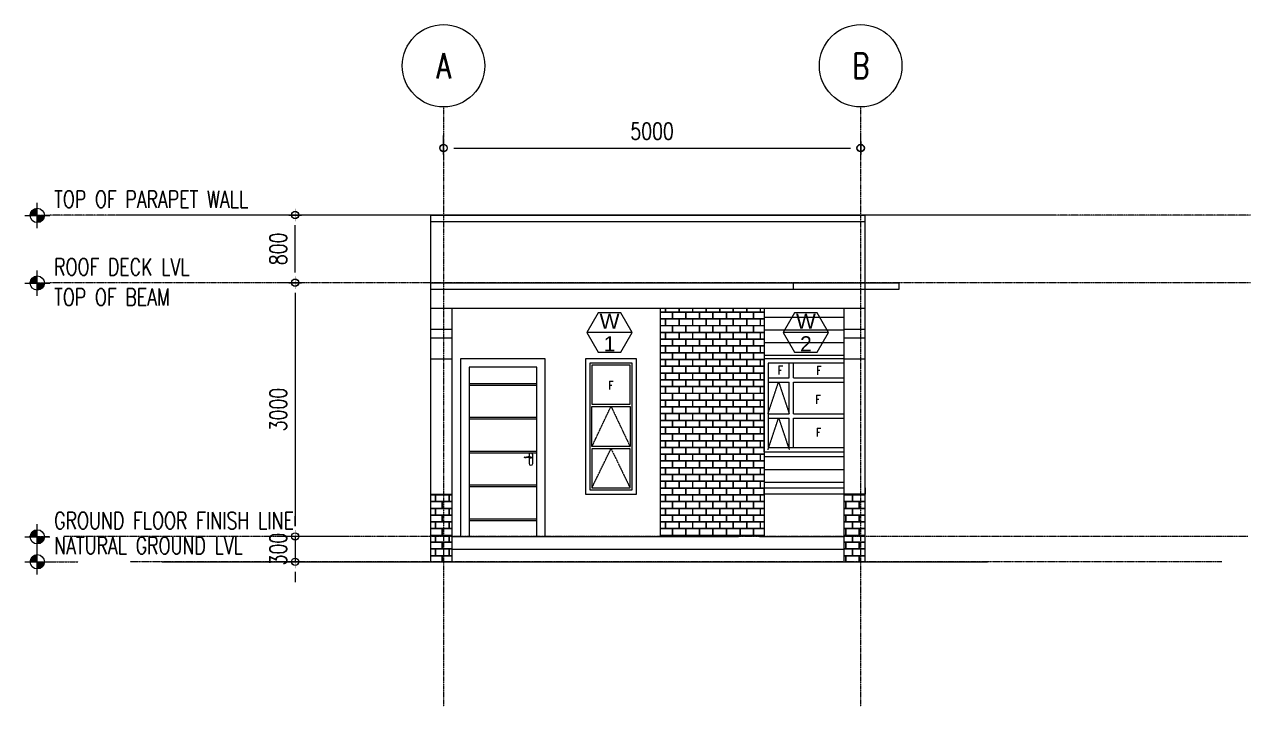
# Model space of a CAD drawing. Header units: millimetres. Extents: x 1634676 to 2568129, y -408635 to -190573.
# Drawn here: x 2376184 to 2390676, y -359961 to -351898 of the extents above; entities that cross this region are included whole.
import ezdxf
from ezdxf.enums import TextEntityAlignment as Align

# ---------------------------------------------------------------- set-up
doc = ezdxf.new("R2010")
doc.units = ezdxf.units.MM
doc.header["$MEASUREMENT"] = 0
for name, pattern in [('DASHED', [0.75, 0.5, -0.25]), ('PHANTOM', [2.5, 1.25, -0.25, 0.25, -0.25, 0.25, -0.25]), ('PHANTOMX2', [5, 2.5, -0.5, 0.5, -0.5, 0.5, -0.5])]:
    doc.linetypes.add(name, pattern=pattern)
doc.layers.get('0').update_dxf_attribs({"lineweight": 15})
doc.layers.get('Defpoints').update_dxf_attribs({"color": 250})
for name, color, linetype, lineweight in [('.15', 7, 'Continuous', 15), ('.2', 2, 'Continuous', 20), ('door window tag', 1, 'Continuous', 9), ('ST-ANNOT_A', 74, 'Continuous', 20), ('ST-ANNOT_ALeadLines', 250, 'Continuous', 13), ('ST-DIM_E', 250, 'Continuous', 13), ('ST-GRID_E', 250, 'PHANTOM', 15), ('ST-HATCH_E', 250, 'Continuous', 9), ('text 3', 3, 'Continuous', 0)]:
    doc.layers.add(name, color=color, linetype=linetype, lineweight=lineweight)
doc.styles.add('ARIAL', font='arial.ttf')
doc.styles.add('Romans', font='Romans.shx', dxfattribs={"width": 0.75})
doc.styles.add('ST_TEXT', font='romans.shx', dxfattribs={"width": 0.75})
doc.dimstyles.new('ST_D100', dxfattribs={"dimscale": 100, "dimtxt": 2, "dimasz": 1.2, "dimexe": 1.5, "dimexo": 1, "dimgap": 1, "dimtad": 1, "dimdec": 0, "dimzin": 1, "dimdsep": 46, "dimtxsty": 'ST_TEXT', "dimblk": 'OpenIndicator', "dimcen": 1, "dimclrd": 256, "dimclre": 256, "dimclrt": 7, "dimadec": 0, "dimazin": 0, "dimtfac": 1, "dimtdec": 0, "dimtix": 1, "dimtmove": 2, "dimatfit": 3, "dimldrblk": 'OPEN90', "dimfxl": 0.075, "dimlwd": -1, "dimlwe": -1, "dimarcsym": 0})
pattern_1 = [(0, (770486.07, -87538.79), (80, 80), [156.25, -3.75]), (0, (770406.07, -87535.04), (80, 80), [156.25, -3.75]), (90, (770486.07, -87538.79), (-80, 80), [-83.75, 76.25]), (90, (770482.32, -87538.79), (-80, 80), [-83.75, 76.25])]

# ---------------------------------------------------------------- blocks, each defined once
blk = doc.blocks.new('*U75')
at = {"layer": 'ST-ANNOT_ALeadLines', "ltscale": 2}
h = blk.add_hatch(color=256, dxfattribs=at)
h.paths.add_polyline_path([(0, 169, 0.414214), (-169, 0), (0, 0)])
h.paths.add_polyline_path([(0, -169, 0.414214), (169, 0), (0, 0)])
at = {"layer": 'ST-ANNOT_ALeadLines', "color": 2, "ltscale": 2}
for p, q in [((0, -298), (0, 298)), ((-298, 0), (298, 0))]:
    blk.add_line(p, q, dxfattribs=at)
at = {"layer": 'ST-ANNOT_ALeadLines', "linetype": 'PHANTOM', "ltscale": 2}
blk.add_line((298, 0), (964, 0), dxfattribs=at)
at = {"layer": 'ST-ANNOT_ALeadLines', "color": 2, "ltscale": 2, "const_width": 6}
for points in [[(0, 298), (0, -298)], [(-298, 0), (298, 0)]]:
    blk.add_lwpolyline(points, dxfattribs=at)
blk.add_lwpolyline([(0, 169, -0.414214), (169, 0, -0.481641), (-38, -165, -0.349855), (-169, 0, -0.414214), (0, 169, -1)], format="xyb", dxfattribs=at)
at = {"layer": 'ST-ANNOT_ALeadLines', "color": 2, "ltscale": 2}
blk.add_circle((0, 0), 169, dxfattribs=at)
at = {"layer": 'ST-ANNOT_ALeadLines', "color": 54, "ltscale": 2, "style": 'ST_TEXT', "width": 0.75}
for tag, p in [('LEVEL', (399, 182)), ('ELEVATION', (399, -532))]:
    blk.add_attdef(tag, p, '', height=400, dxfattribs=at)
blk = doc.blocks.new('*U102')
at = {"layer": 'ST-ANNOT_ALeadLines', "ltscale": 2}
h = blk.add_hatch(color=256, dxfattribs=at)
h.paths.add_polyline_path([(0, 169, 0.414214), (-169, 0), (0, 0)])
h.paths.add_polyline_path([(0, -169, 0.414214), (169, 0), (0, 0)])
at = {"layer": 'ST-ANNOT_ALeadLines', "color": 2, "ltscale": 2}
for p, q in [((0, -298), (0, 298)), ((-298, 0), (298, 0))]:
    blk.add_line(p, q, dxfattribs=at)
at = {"layer": 'ST-ANNOT_ALeadLines', "linetype": 'PHANTOM', "ltscale": 2}
blk.add_line((298, 0), (-188, 0), dxfattribs=at)
at = {"layer": 'ST-ANNOT_ALeadLines', "color": 2, "ltscale": 2, "const_width": 6}
for points in [[(0, 298), (0, -298)], [(-298, 0), (298, 0)]]:
    blk.add_lwpolyline(points, dxfattribs=at)
blk.add_lwpolyline([(0, 169, -0.414214), (169, 0, -0.481641), (-38, -165, -0.349855), (-169, 0, -0.414214), (0, 169, -1)], format="xyb", dxfattribs=at)
at = {"layer": 'ST-ANNOT_ALeadLines', "color": 2, "ltscale": 2}
blk.add_circle((0, 0), 169, dxfattribs=at)
at = {"layer": 'ST-ANNOT_ALeadLines', "color": 54, "ltscale": 2, "style": 'ST_TEXT', "width": 0.75}
for tag, p in [('LEVEL', (399, 182)), ('ELEVATION', (399, -532))]:
    blk.add_attdef(tag, p, '', height=400, dxfattribs=at)
blk = doc.blocks.new('OpenIndicator')
at = {"layer": 'ST-DIM_E'}
h = blk.add_hatch(color=255, dxfattribs=at)
h.paths.add_polyline_path([(0.35, 0), (0.36, 0, 0.414214), (0, 0.36), (0, 0.35, -0.414214)])
h.paths.add_polyline_path([(0, 0.35), (0, 0.36, 0.414214), (-0.36, 0), (-0.35, 0, -0.414214)])
h.paths.add_polyline_path([(0, -0.35), (0, -0.36, 0.414214), (0.36, 0), (0.35, 0, -0.414214)])
h.paths.add_polyline_path([(-0.35, 0), (-0.36, 0, 0.414214), (0, -0.36), (0, -0.35, -0.414214)])
at = {"layer": 'ST-DIM_E', "color": 255}
blk.add_line((0, 0.63), (0, -0.63), dxfattribs=at)
at = {"layer": 'ST-DIM_E', "color": 255, "const_width": 0.01}
blk.add_lwpolyline([(-0.63, 0), (0.63, 0)], dxfattribs=at)
at = {"layer": 'ST-DIM_E', "color": 255}
for radius in [0.365, 0.35]:
    blk.add_circle((0, 0), radius, dxfattribs=at)
blk = doc.blocks.new('*D1384')
at = {"layer": 'Defpoints', "color": 0, "ltscale": 2, "transparency": 16777216}
for p in [(-966, 3300), (-1089, 300), (-429, 300)]:
    blk.add_point(p, dxfattribs=at)
at = {"layer": 'ST-DIM_E', "ltscale": 2, "transparency": 16777216}
for p, q in [((-1066, 3300), (-1239, 3300)), ((-1089, 3180), (-1089, 420)), ((-529, 300), (-1239, 300))]:
    blk.add_line(p, q, dxfattribs=at)
at = {"layer": 'ST-DIM_E', "ltscale": 2, "transparency": 16777216, "xscale": 120, "yscale": 120, "zscale": 120}
for p, rotation in [((-1089, 3300), 90), ((-1089, 300), 270)]:
    blk.add_blockref('OpenIndicator', p, dxfattribs=dict(at, rotation=rotation))
at = {"layer": 'ST-DIM_E', "color": 7, "ltscale": 2, "transparency": 16777216, "insert": (-1289, 1800), "char_height": 200, "attachment_point": 5, "rotation": 90, "style": 'ST_TEXT'}
blk.add_mtext('3000', dxfattribs=at)
blk = doc.blocks.new('_Open90')
at = {"color": 0, "linetype": 'ByBlock', "lineweight": -2}
for p, q in [((0, 0), (-1, 0)), ((-0.5, 0.5), (0, 0)), ((0, 0), (-0.5, -0.5))]:
    blk.add_line(p, q, dxfattribs=at)
blk = doc.blocks.new('*D1382')
at = {"layer": 'Defpoints', "color": 0, "ltscale": 2, "transparency": 16777216}
for p in [(-1089, 4100), (-15, 4100), (-1013, 3300)]:
    blk.add_point(p, dxfattribs=at)
at = {"layer": 'ST-DIM_E', "ltscale": 2, "transparency": 16777216}
for p, q in [((-115, 4100), (-1239, 4100)), ((-1089, 3420), (-1089, 3980)), ((-1113, 3300), (-1239, 3300))]:
    blk.add_line(p, q, dxfattribs=at)
at = {"layer": 'ST-DIM_E', "ltscale": 2, "transparency": 16777216, "xscale": 120, "yscale": 120, "zscale": 120}
for p, rotation in [((-1089, 4100), 90), ((-1089, 3300), 270)]:
    blk.add_blockref('OpenIndicator', p, dxfattribs=dict(at, rotation=rotation))
at = {"layer": 'ST-DIM_E', "color": 7, "ltscale": 2, "transparency": 16777216, "insert": (-1289, 3700), "char_height": 200, "attachment_point": 5, "rotation": 90, "style": 'ST_TEXT'}
blk.add_mtext('800', dxfattribs=at)
blk = doc.blocks.new('*D1383')
at = {"layer": 'Defpoints', "color": 0, "ltscale": 2, "transparency": 16777216}
for p in [(-869, 300), (-880, 0), (-1089, 0)]:
    blk.add_point(p, dxfattribs=at)
at = {"layer": 'ST-DIM_E', "ltscale": 2, "transparency": 16777216}
for p, q in [((-1089, 420), (-1089, 540)), ((-969, 300), (-1239, 300)), ((-1089, 300), (-1089, 0)), ((-980, 0), (-1239, 0)), ((-1089, -120), (-1089, -240))]:
    blk.add_line(p, q, dxfattribs=at)
at = {"layer": 'ST-DIM_E', "ltscale": 2, "transparency": 16777216, "xscale": 120, "yscale": 120, "zscale": 120}
for p, rotation in [((-1089, 300), 270), ((-1089, 0), 90)]:
    blk.add_blockref('OpenIndicator', p, dxfattribs=dict(at, rotation=rotation))
at = {"layer": 'ST-DIM_E', "color": 7, "ltscale": 2, "transparency": 16777216, "insert": (-1289, 150), "char_height": 200, "attachment_point": 5, "rotation": 90, "style": 'ST_TEXT'}
blk.add_mtext('300', dxfattribs=at)
blk = doc.blocks.new('*U1413')
at = {"layer": 'ST-ANNOT_A', "color": 70, "linetype": 'Continuous', "ltscale": 10}
blk.add_circle((0, 1300), 1300, dxfattribs=at)
at = {"layer": 'ST-GRID_E', "ltscale": 5}
blk.add_line((0, 0), (0, -18902), dxfattribs=at)
at = {"layer": 'ST-ANNOT_A', "color": 7, "style": 'ST_TEXT', "width": 0.75}
blk.add_attdef('A', text='', height=800, dxfattribs=at).set_placement((0, 1300), align=Align.MIDDLE_CENTER)
blk = doc.blocks.new('*U1414')
at = {"layer": 'ST-ANNOT_A', "color": 70, "linetype": 'Continuous', "ltscale": 10}
blk.add_circle((0, 1300), 1300, dxfattribs=at)
at = {"layer": 'ST-GRID_E', "ltscale": 5}
blk.add_line((0, 0), (0, -18902), dxfattribs=at)
at = {"layer": 'ST-ANNOT_A', "color": 7, "style": 'ST_TEXT', "width": 0.75}
blk.add_attdef('A', text='', height=800, dxfattribs=at).set_placement((0, 1300), align=Align.MIDDLE_CENTER)
blk = doc.blocks.new('*D1385')
at = {"layer": 'Defpoints', "color": 0, "ltscale": 2, "transparency": 16777216}
for p in [(5081, 792), (150, 667), (5081, 667)]:
    blk.add_point(p, dxfattribs=at)
at = {"layer": 'ST-DIM_E', "ltscale": 2, "transparency": 16777216}
for p, q in [((150, 767), (150, 942)), ((5081, 767), (5081, 942)), ((270, 792), (4961, 792))]:
    blk.add_line(p, q, dxfattribs=at)
at = {"layer": 'ST-DIM_E', "ltscale": 2, "transparency": 16777216, "xscale": 120, "yscale": 120, "zscale": 120, "rotation": 180}
blk.add_blockref('OpenIndicator', (150, 792), dxfattribs=at)
at = {"layer": 'ST-DIM_E', "ltscale": 2, "transparency": 16777216, "xscale": 120, "yscale": 120, "zscale": 120}
blk.add_blockref('OpenIndicator', (5081, 792), dxfattribs=at)
at = {"layer": 'ST-DIM_E', "color": 7, "ltscale": 2, "transparency": 16777216, "insert": (2615, 992), "char_height": 200, "attachment_point": 5, "style": 'ST_TEXT'}
blk.add_mtext('5000', dxfattribs=at)
blk = doc.blocks.new('SFSDFSDFS')
at = {"layer": 'ST-DIM_E', "linetype": 'PHANTOMX2', "ltscale": 2}
for p, q in [((10204.6, 4100), (-3988, 4100)), ((7816.4, 4100), (-3207.4, 4100)), ((10204.6, 3300), (-3988, 3300)), ((10174.8, 300), (-3821.5, 300)), ((9866.7, 0), (-3040.9, 0))]:
    blk.add_line(p, q, dxfattribs=at)
at = {"layer": 'ST-ANNOT_A'}
ref = blk.add_blockref('*U102', (-4137.2, 4095.5), dxfattribs=dict(at, xscale=0.5, yscale=0.5, zscale=0.5))
ref.add_attrib('LEVEL', 'TOP OF PARAPET WALL', (-3937.5, 4186.6), dxfattribs={"layer": 'ST-ANNOT_ALeadLines', "color": 54, "ltscale": 2, "height": 200, "style": 'ST_TEXT', "width": 0.75})
at = {"layer": 'ST-ANNOT_A', "xscale": 0.5, "yscale": 0.5, "zscale": 0.5}
blk.add_blockref('*U102', (-4137.2, 3295.5), dxfattribs=at).add_auto_attribs({'ELEVATION': 'TOP OF BEAM', 'LEVEL': 'ROOF DECK LVL'})
at = {"layer": 'ST-ANNOT_A'}
ref = blk.add_blockref('*U102', (-4137.2, 295.5), dxfattribs=dict(at, xscale=0.5, yscale=0.5, zscale=0.5))
ref.add_attrib('LEVEL', 'GROUND FLOOR FINISH LINE', (-3937.5, 386.6), dxfattribs={"layer": 'ST-ANNOT_ALeadLines', "color": 54, "ltscale": 2, "height": 200, "style": 'ST_TEXT', "width": 0.75})
ref = blk.add_blockref('*U75', (-4137.2, 0), dxfattribs=dict(at, xscale=0.5, yscale=0.5, zscale=0.5))
ref.add_attrib('LEVEL', 'NATURAL GROUND LVL', (-3937.5, 91.1), dxfattribs={"layer": 'ST-ANNOT_ALeadLines', "color": 54, "ltscale": 2, "height": 200, "style": 'ST_TEXT', "width": 0.75})
at = {"layer": 'ST-DIM_E', "ltscale": 2}
for base, p1, p2, picture, middle in [((-1089.2, 4100), (-1013.1, 3300), (-15.2, 4100), '*D1382', (-1289.2, 3700)), ((-1089.2, 300), (-966.4, 3300), (-429.1, 300), '*D1384', (-1289.2, 1800)), ((-1089.2, 0), (-869.4, 300), (-879.5, 0), '*D1383', (-1289.2, 150))]:
    dim = blk.add_linear_dim(base=base, p1=p1, p2=p2, angle=90, dimstyle='ST_D100', dxfattribs=at)
    dim.commit()
    dim.dimension.update_dxf_attribs({"geometry": picture, "text_midpoint": middle})
blk = doc.blocks.new('SDFSDFFF')
at = {"layer": 'ST-DIM_E', "ltscale": 2, "xscale": 0.375, "yscale": 0.375, "zscale": 0.375}
for name, p, values in [('*U1413', (150, 1277.6), {'A': 'A'}), ('*U1414', (5080.7, 1277.6), {'A': 'B'})]:
    blk.add_blockref(name, p, dxfattribs=at).add_auto_attribs(values)
at = {"layer": 'ST-DIM_E', "ltscale": 2}
dim = blk.add_linear_dim(base=(5080.7, 792.2), p1=(150, 667), p2=(5080.7, 667), text='5000', dimstyle='ST_D100', dxfattribs=at)
dim.commit()
dim.dimension.update_dxf_attribs({"geometry": '*D1385', "text_midpoint": (2615.3, 992.2)})

msp = doc.modelspace()

# ---------------------------------------------------------------- hatches: boundary and pattern name
at = {"layer": 'ST-HATCH_E', "ltscale": 2}
h = msp.add_hatch(dxfattribs=at)
h.set_pattern_fill('AR-B816C', color=256, scale=10)
h.set_pattern_definition(pattern_1)
h.paths.add_polyline_path([(2384923.1, -355250.8), (2383696.6, -355250.8), (2383696.6, -357950.8), (2384923.1, -357950.8)])
h = msp.add_hatch(dxfattribs=at)
h.set_pattern_fill('ANSI31', color=256, scale=1200, angle=135)
h.set_pattern_definition([(180, (770486.07, -82207.55), (-1e-14, -150), [])])
h.paths.add_polyline_path([(2385873.1, -357375.8), (2385873.1, -356950.8), (2384925.9, -356950.8), (2384925.9, -357375.8)])
h.paths.add_polyline_path([(2385873.1, -355850.8), (2385873.1, -355475.6), (2384925.9, -355475.6), (2384925.9, -355850.8)])
h.paths.add_polyline_path([(2384925.9, -355250.8), (2384925.9, -355475.8), (2385873.1, -355475.8), (2385873.1, -355250.8)])
h = msp.add_hatch(dxfattribs=at)
h.set_pattern_fill('AR-B816C', color=256, scale=10)
h.set_pattern_definition(pattern_1)
h.paths.add_polyline_path([(2381237.5, -357450.8), (2380987.5, -357450.8), (2380987.5, -358250.8), (2381237.5, -358250.8)])
h = msp.add_hatch(dxfattribs=at)
h.set_pattern_fill('AR-B816C', color=256, scale=10)
h.set_pattern_definition([(0, (771736.07, -87538.79), (80, 80), [156.25, -3.75]), (0, (771656.07, -87535.04), (80, 80), [156.25, -3.75]), (90, (771736.07, -87538.79), (-80, 80), [-83.75, 76.25]), (90, (771732.32, -87538.79), (-80, 80), [-83.75, 76.25])])
h.paths.add_polyline_path([(2386123.1, -357450.8), (2385873.1, -357450.8), (2385873.1, -358250.8), (2386123.1, -358250.8)])

# ---------------------------------------------------------------- linework, layer by layer
at = {"layer": '.15', "color": 2, "ltscale": 2}
for p, q in [((2381439.4, -356140.8), (2382239.4, -356140.8)), ((2381439.4, -356160.8), (2382239.4, -356160.8)), ((2381439.4, -356540.8), (2382239.4, -356540.8)), ((2381439.4, -356560.8), (2382239.4, -356560.8)), ((2381439.4, -356940.8), (2382239.4, -356940.8)), ((2381439.4, -356960.8), (2382239.4, -356960.8)), ((2381439.4, -357340.8), (2382239.4, -357340.8)), ((2381439.4, -357360.8), (2382239.4, -357360.8)), ((2381439.4, -357740.8), (2382239.4, -357740.8)), ((2381439.4, -357760.8), (2382239.4, -357760.8))]:
    msp.add_line(p, q, dxfattribs=at)
msp.add_lwpolyline([(2382339.4, -357134.3), (2382339.4, -355850.8), (2381339.4, -355850.8), (2381339.4, -357950.8), (2382339.4, -357950.8), (2382339.4, -357134.3)], dxfattribs=at)
msp.add_lwpolyline([(2382239.4, -355950.8), (2381439.4, -355950.8), (2381439.4, -357950.8), (2382239.4, -357950.8)], close=True, dxfattribs=at)
msp.add_lwpolyline([(2382147.8, -356983.5), (2382147.8, -356983.5), (2382147.8, -357089.8, 0.8528067), (2382191.3, -357089.8), (2382191.3, -356983.5, 0.8528067)], format="xyb", close=True, dxfattribs=at)
at = {"layer": '.2', "ltscale": 2}
for p, q in [((2380987.5, -358250.8), (2380987.5, -354150.8)), ((2380987.5, -354150.8), (2386123.1, -354150.8)), ((2386123.1, -355550.8), (2386123.1, -354150.8)), ((2380987.5, -354225.8), (2386123.1, -354225.8)), ((2380987.5, -354950.8), (2386523.1, -354950.8)), ((2380987.5, -355025.8), (2386523.1, -355025.8)), ((2385273.1, -355025.8), (2385273.1, -354950.8)), ((2386523.1, -355025.8), (2386523.1, -354950.8)), ((2380987.5, -355250.8), (2386123.1, -355250.8)), ((2381237.5, -358250.8), (2381237.5, -355250.8)), ((2383696.6, -355250.8), (2383696.6, -357950.8)), ((2384925.9, -355250.8), (2384925.9, -357950.8)), ((2385873.1, -358250.8), (2385873.1, -355250.8)), ((2380987.5, -355500.8), (2381237.5, -355500.8)), ((2385873.1, -355500.8), (2386123.1, -355500.8)), ((2380987.5, -355600.8), (2381237.5, -355600.8)), ((2385873.1, -355600.8), (2386123.1, -355600.8)), ((2386123.1, -358250.8), (2386123.1, -355550.8)), ((2380987.5, -355850.8), (2381237.5, -355850.8)), ((2385223.1, -356075.8), (2385223.1, -355900.8)), ((2385273.1, -356075.8), (2385273.1, -355900.8)), ((2385873.1, -355850.8), (2386123.1, -355850.8)), ((2384973.1, -356075.8), (2385223.1, -356075.8)), ((2385273.1, -356075.8), (2385873.1, -356075.8)), ((2384973.1, -356125.8), (2385223.1, -356125.8)), ((2385223.1, -356500.8), (2385223.1, -356125.8)), ((2385273.1, -356125.8), (2385873.1, -356125.8)), ((2385273.1, -356500.8), (2385273.1, -356125.8)), ((2384973.1, -356500.8), (2385223.1, -356500.8)), ((2385273.1, -356500.8), (2385873.1, -356500.8)), ((2384973.1, -356550.8), (2385223.1, -356550.8)), ((2385223.1, -356900.8), (2385223.1, -356550.8)), ((2385273.1, -356550.8), (2385873.1, -356550.8)), ((2385273.1, -356900.8), (2385273.1, -356550.8)), ((2380987.5, -357450.8), (2381237.5, -357450.8)), ((2385873.1, -357450.8), (2386123.1, -357450.8)), ((2381237.5, -357950.8), (2384623.1, -357950.8)), ((2384873.1, -357950.8), (2385873.1, -357950.8)), ((2381237.5, -358100.8), (2384873.1, -358100.8)), ((2384873.1, -358100.8), (2385873.1, -358100.8)), ((2377811.6, -358250.8), (2387567, -358250.8))]:
    msp.add_line(p, q, dxfattribs=at)
for points in [[(2382339.4, -355850.8), (2381339.4, -355850.8), (2381339.4, -357950.8), (2382339.4, -357950.8)], [(2383417, -355850.8), (2382817, -355850.8), (2382817, -357450.8), (2383417, -357450.8)], [(2383367, -355900.8), (2382867, -355900.8), (2382867, -357400.8), (2383367, -357400.8)], [(2383342, -356388.3), (2383342, -355925.8), (2382892, -355925.8), (2382892, -356388.3)], [(2382892, -356888.3), (2382892, -356413.3), (2383342, -356413.3), (2383342, -356888.3)], [(2382892, -356913.3), (2382892, -357375.8), (2383342, -357375.8), (2383342, -356913.3)]]:
    msp.add_lwpolyline(points, close=True, dxfattribs=at)
for points in [[(2385873.1, -355850.8), (2384923.1, -355850.8), (2384923.1, -356950.8), (2385873.1, -356950.8)], [(2385873.1, -355900.8), (2384973.1, -355900.8), (2384973.1, -356900.8), (2385873.1, -356900.8)], [(2386123.1, -356950.8), (2386123.1, -355850.8)], [(2386123.1, -357375.8), (2386123.1, -357450.8), (2384925.9, -357450.8), (2384925.9, -357375.8), (2385873.1, -357375.8)]]:
    msp.add_lwpolyline(points, dxfattribs=at)
at = {"layer": 'door window tag'}
for p, q in [((2383367.5, -355539.4), (2382831.7, -355539.4)), ((2385688.8, -355539.4), (2385153.1, -355539.4))]:
    msp.add_line(p, q, dxfattribs=at)
for points in [[(2382965.7, -355771.3), (2383233.5, -355771.3), (2383367.5, -355539.4), (2383233.5, -355307.4), (2382965.7, -355307.4), (2382831.7, -355539.4), (2382965.7, -355771.3)], [(2385287, -355771.3), (2385554.9, -355771.3), (2385688.8, -355539.4), (2385554.9, -355307.4), (2385287, -355307.4), (2385153.1, -355539.4), (2385287, -355771.3)]]:
    msp.add_lwpolyline(points, dxfattribs=at)
at = {"layer": 'ST-HATCH_E', "linetype": 'DASHED'}
for points in [[(2384973.1, -356500.8), (2385098.1, -356125.8), (2385223.1, -356500.8)], [(2382892, -356888.3), (2383117, -356413.3), (2383342, -356888.3)], [(2384973.1, -356925.8), (2385098.1, -356550.8), (2385223.1, -356925.8)], [(2382892, -357375.8), (2383117, -356913.3), (2383342, -357375.8)]]:
    msp.add_lwpolyline(points, dxfattribs=at)

# ---------------------------------------------------------------- block references
at = {"layer": '.2'}
for name, p in [('SDFSDFFF', (2380987.5, -354150.8)), ('SFSDFSDFS', (2380471.9, -358250.8))]:
    msp.add_blockref(name, p, dxfattribs=at)

# ---------------------------------------------------------------- texts
at = {"layer": '.2', "color": 2, "linetype": 'Continuous', "ltscale": 3, "style": 'Romans', "width": 0.8}
for p in [(2385119.8, -355985.6), (2385574.5, -355988.3), (2383115, -356165.4), (2385565, -356331.4), (2385570.3, -356721)]:
    msp.add_text('F', height=100, dxfattribs=at).set_placement(p, align=Align.MIDDLE_CENTER)
at = {"layer": 'text 3', "char_height": 178.6, "width": 681.318, "attachment_point": 5, "style": 'ARIAL'}
for s, insert in [('W', (2383099.6, -355405.4)), ('W', (2385420.9, -355405.4)), ('1', (2383099.6, -355673.3)), ('2', (2385420.9, -355673.3))]:
    msp.add_mtext(s, dxfattribs=dict(at, insert=insert))

# ---------------------------------------------------------------- meshes
at = {"layer": '.15', "color": 2}
mesh = msp.add_polyface(dxfattribs=at)
corners = [(2382102.7, -357015.8, 125), (2382089, -357015.2, 125), (2382088.5, -357012.1, 125), (2382100.1, -357018.7, 125), (2382115.7, -357019.2, 125), (2382118.3, -357015, 125), (2382135.6, -357013.4, 125), (2382138.2, -357009.2, 125), (2382156.3, -357014, 125), (2382158.9, -357007.7, 125), (2382165.4, -357019, 125), (2382173.7, -357012.5, 125), (2382169.3, -357023.6, 125), (2382175.3, -357022.7, 125), (2382177.6, -357017.1, 125)]
mesh.append_faces([[corners[k] for k in face] for face in [(3, 0, 1), (4, 0, 3), (6, 5, 4), (8, 7, 6), (10, 9, 8), (12, 11, 10), (13, 11, 12)]], dxfattribs={"vtx0": -1, "vtx1": -1, "color": 2})
mesh.append_faces([[corners[k] for k in face] for face in [(2, 1, 0), (14, 11, 13)]], dxfattribs={"vtx1": -1, "color": 2})
mesh.append_faces([[corners[k] for k in face] for face in [(5, 0, 4), (7, 5, 6), (9, 7, 8), (11, 9, 10)]], dxfattribs={"vtx1": -1, "vtx2": -1, "color": 2})
mesh = msp.add_polyface(dxfattribs=at)
corners = [(2382089, -357015.2, 117.4), (2382102.7, -357015.8, 117.4), (2382088.5, -357012.1, 117.4), (2382100.1, -357018.7, 117.4), (2382115.7, -357019.2, 117.4), (2382118.3, -357015, 117.4), (2382135.6, -357013.4, 117.4), (2382138.2, -357009.2, 117.4), (2382156.3, -357014, 117.4), (2382158.9, -357007.7, 117.4), (2382165.4, -357019, 117.4), (2382167.6, -357013.4, 117.4), (2382173.7, -357012.5, 117.4)]
mesh.append_faces([[corners[k] for k in face] for face in [(5, 4, 1), (7, 6, 5), (9, 8, 7)]], dxfattribs={"vtx0": -1, "vtx1": -1, "color": 2})
mesh.append_faces([[corners[k] for k in face] for face in [(2, 1, 0), (12, 11, 9)]], dxfattribs={"vtx1": -1, "color": 2})
mesh.append_faces([[corners[k] for k in face] for face in [(3, 0, 1), (4, 3, 1), (6, 4, 5), (8, 6, 7), (10, 8, 9), (11, 10, 9)]], dxfattribs={"vtx1": -1, "vtx2": -1, "color": 2})

doc.saveas('drawing.dxf')
